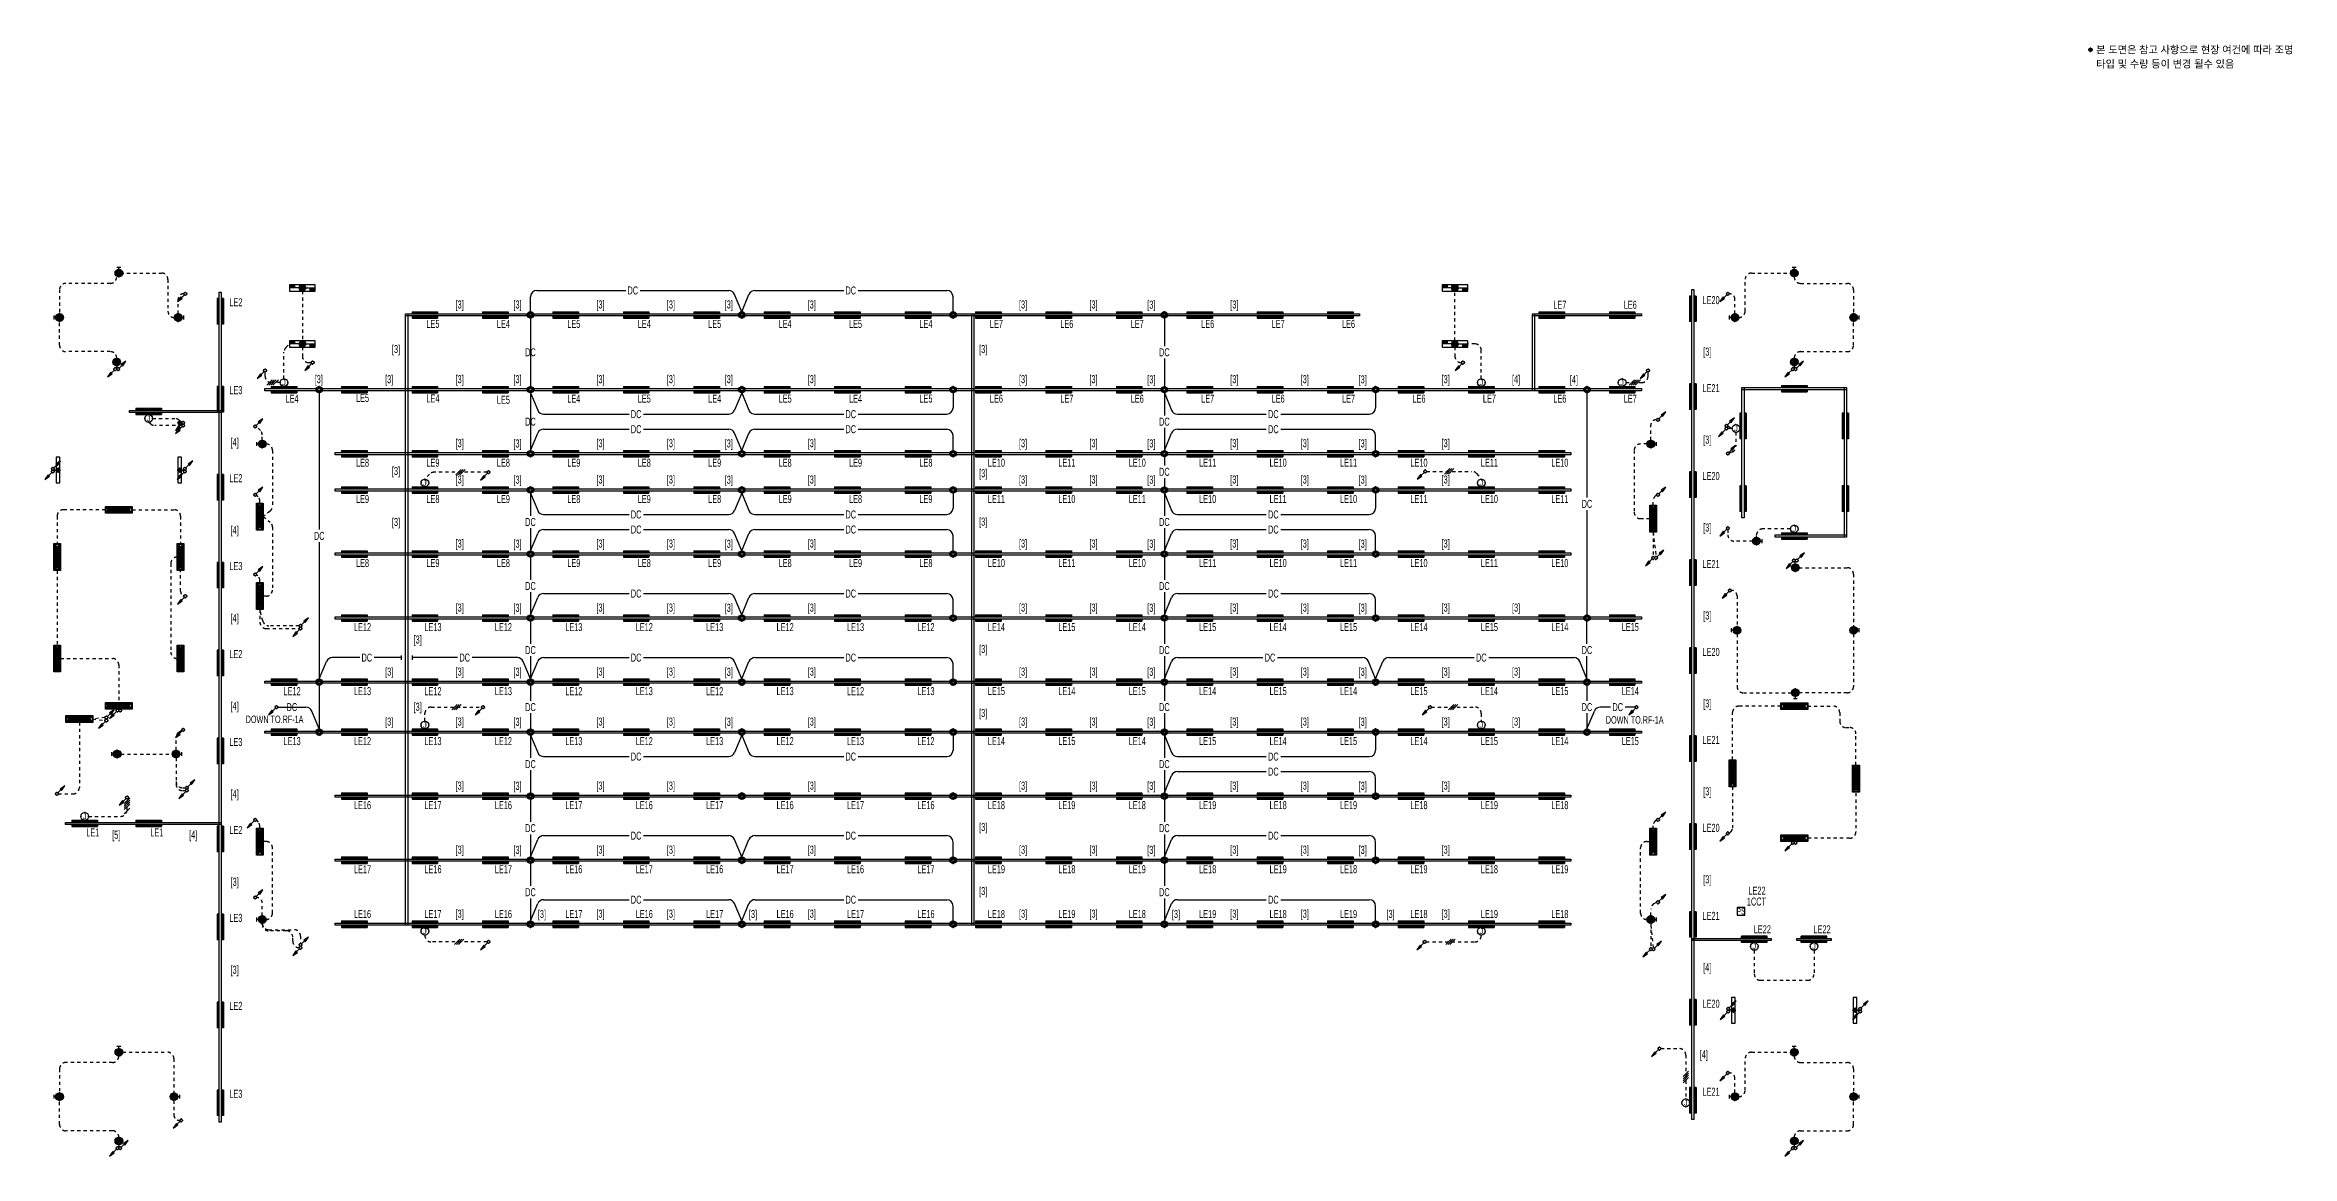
# Model space of a CAD drawing. Header units: millimetres. Extents: x 86947 to 500447, y -530175 to 1059536.
# Drawn here: x 266737 to 372026, y 32217 to 84268 of the extents above; entities that cross this region are included whole.
import ezdxf
from ezdxf.enums import TextEntityAlignment as Align

# ---------------------------------------------------------------- set-up
doc = ezdxf.new("R2010")
doc.units = ezdxf.units.MM
doc.header["$LTSCALE"] = 150
doc.linetypes.add('D1', pattern=[3, 1, -1, 1])
for name, color, linetype in [('------03 Lighting Fixture', 3, 'Continuous'), ('------04 Lighting Switch', 2, 'Continuous'), ('------04 Number of Strands (가닥수)', 1, 'Continuous'), ('-----20 General Symbol', 3, 'Continuous'), ('-----23 Concealed or Exposed Wire', 4, 'D1'), ('-----25 Emergency Lighting Embeded Wire in Ceiling or Wall', 1, 'Continuous'), ('-----28 Race Way', 1, 'Continuous'), ('-----30 Text', 2, 'Continuous')]:
    doc.layers.add(name, color=color, linetype=linetype)
doc.styles.add('ELEC', font='Dotum.ttf')

# ---------------------------------------------------------------- blocks, each defined once
blk = doc.blocks.new('A$C0b6403cb')
at = {"layer": '-----30 Text'}
h = blk.add_hatch(color=256, dxfattribs=at)
edge = h.paths.add_edge_path()
edge.add_arc((-26637, -5011), 160, 0, 360)
h = blk.add_hatch(color=256, dxfattribs=at)
edge = h.paths.add_edge_path()
edge.add_arc((-26637, -5011), 160, 0, 360)
blk.add_circle((-26637, -5011), 160, dxfattribs=at)
blk.add_circle((-26637, -5011), 160, dxfattribs=at)
for p in [(-26796, -5011), (-26796, -5011), (-26637, -4851), (-26637, -4851), (-26637, -5171), (-26637, -5171), (-26477, -5011), (-26477, -5011)]:
    blk.add_point(p, dxfattribs=at)
at = {"layer": '-----30 Text', "style": 'ELEC'}
for s, p in [('본 도면은 참고 사항으로 현장 여건에 따라 조명', (-26101, -5011)), ('타입 및 수량 등이 변경 될수 있음', (-26101, -6345))]:
    blk.add_text(s, height=700, dxfattribs=at).set_placement(p, align=Align.MIDDLE_LEFT)
blk = doc.blocks.new('E17')
h = blk.add_hatch(color=256)
h.paths.add_polyline_path([(600, 100), (-600, 100), (-600, 0), (600, 0)])
h.paths.add_polyline_path([(600, -100), (-600, -100), (-600, -200), (600, -200)])
for p, q in [((-600, 100), (600, 100)), ((-600, 100), (-600, 0)), ((600, 100), (600, 0)), ((600, 100), (600, 0)), ((-600, -100), (-600, -200)), ((-600, -200), (600, -200)), ((600, -100), (600, -200))]:
    blk.add_line(p, q)
blk = doc.blocks.new('D01')
at = {"linetype": 'Continuous'}
blk.add_circle((0, 0), 150, dxfattribs=at)
for p in [(-150, 0), (0, 150), (150, 0), (0, -150)]:
    blk.add_point(p)
blk = doc.blocks.new('E01')
h = blk.add_hatch(color=256)
edge = h.paths.add_edge_path(flags=17)
edge.add_arc((0, 0), 75, 0, 360)
edge = h.paths.add_edge_path()
edge.add_arc((0, 0), 150, 0, 360)
blk.add_blockref('D01', (0, 0))
at = {"xscale": 0.5, "yscale": 0.5, "zscale": 0.5}
blk.add_blockref('D01', (0, 0), dxfattribs=at)
blk = doc.blocks.new('E18')
for points in [[(-367, 150), (-600, 150), (-600, 0), (-367, 0)], [(150, 0, 1), (-150, 0, 1)], [(600, 0), (367, 0), (367, -150), (600, -150)]]:
    blk.add_hatch(color=256).paths.add_polyline_path(points)
at = {"linetype": 'Continuous'}
for p, q in [((600, 150), (-600, 150)), ((-600, 150), (-600, -150)), ((-150, 0), (-600, 0)), ((150, 0), (600, 0)), ((600, -150), (600, 150)), ((-600, -150), (600, -150))]:
    blk.add_line(p, q, dxfattribs=at)
for p, q in [((-367, 150), (-367, 0)), ((150, 0), (178, 0)), ((367, -150), (367, 0)), ((0, -150), (0, -150))]:
    blk.add_line(p, q)
blk.add_circle((0, 0), 150, dxfattribs=at)
blk = doc.blocks.new('D06')
for p, q in [((-75, 0), (0, 0)), ((0, -75), (0, 75))]:
    blk.add_line(p, q)
at = {"linetype": 'Continuous'}
blk.add_circle((-225, 0), 150, dxfattribs=at)
for p in [(-375, 0), (-225, 150), (-75, 0), (-225, -150)]:
    blk.add_point(p)
blk = doc.blocks.new('E06')
blk.add_hatch(color=256).paths.add_polyline_path([(-75, 0, 1), (-375, 0, 1)])
blk.add_blockref('D06', (0, 0))
blk = doc.blocks.new('벽부 비상등')
h = blk.add_hatch(color=0)
h.dxf.hatch_style = 1
h.paths.add_polyline_path([(0, 488), (-128, 600), (-128, -600), (0, -488)])
h = blk.add_hatch(color=0)
h.dxf.hatch_style = 1
h.paths.add_polyline_path([(128, 600), (0, 488), (0, -488), (128, -600)])
at = {"color": 1}
for p, q in [((-128, 600), (0, 488)), ((0, 488), (128, 600)), ((0, -488), (0, 488)), ((-128, -600), (0, -488)), ((0, -488), (128, -600))]:
    blk.add_line(p, q, dxfattribs=at)
blk.add_lwpolyline([(158, -630), (158, 630), (-158, 630), (-158, -630)], close=True)
blk.add_lwpolyline([(128, -600), (128, 600), (-128, 600), (-128, -600)], close=True, dxfattribs=at)
blk = doc.blocks.new('O04')
blk.add_circle((0, 0), 150)
for p in [(-150, 0), (0, 150), (150, 0), (0, -150)]:
    blk.add_point(p)
at = {"style": 'ELEC'}
blk.add_text('J', height=214, dxfattribs=at).set_placement((0, 0), align=Align.MIDDLE)
blk = doc.blocks.new('O01')
blk.add_hatch(color=256).paths.add_polyline_path([(-149, -218), (-218, -149), (-368, -368)])
blk.add_line((-46, -46), (-184, -184))
blk.add_lwpolyline([(-368, -368), (-149, -218), (-218, -149), (-368, -368)])
blk.add_circle((0, 0), 65)
for p in [(-65, 0), (-65, 0), (0, 65), (0, 65), (65, 0), (65, 0), (0, -65), (0, -65)]:
    blk.add_point(p)
blk = doc.blocks.new('*U47')
at = {"color": 0}
for p, q in [((-306, -106), (-94, 106)), ((-226, -106), (-14, 106)), ((-146, -106), (66, 106)), ((-66, -106), (146, 106)), ((94, -106), (306, 106))]:
    blk.add_line(p, q, dxfattribs=at)
blk = doc.blocks.new('*U45')
at = {"color": 0}
for p, q in [((-186, -106), (26, 106)), ((-106, -106), (106, 106)), ((-26, -106), (186, 106))]:
    blk.add_line(p, q, dxfattribs=at)
blk = doc.blocks.new('*U48')
at = {"color": 0}
for p, q in [((-226, -106), (-14, 106)), ((-146, -106), (66, 106)), ((-66, -106), (146, 106)), ((14, -106), (226, 106))]:
    blk.add_line(p, q, dxfattribs=at)
blk = doc.blocks.new('D12')
at = {"linetype": 'Continuous'}
blk.add_lwpolyline([(600, -90), (600, 90), (-600, 90), (-600, -90)], close=True, dxfattribs=at)
blk.add_circle((0, 0), 90, dxfattribs=at)
for p in [(-90, 0), (0, 90), (90, 0), (0, -90)]:
    blk.add_point(p)
blk = doc.blocks.new('E13')
at = {"layer": '------03 Lighting Fixture'}
blk.add_hatch(color=256, dxfattribs=at).paths.add_polyline_path([(-90, 180, 1), (90, 180, 1)])
for p, q in [((90, 0), (-90, 0)), ((0, 90), (0, 0))]:
    blk.add_line(p, q, dxfattribs=at)
blk.add_blockref('D12', (0, 180), dxfattribs=at)
blk = doc.blocks.new('*U16')
blk.add_lwpolyline([(150, 0), (-150, 0), (-150, -300), (150, -300)], close=True)
at = {"style": 'ELEC', "width": 0.6}
blk.add_text('PS', height=250, dxfattribs=at).set_placement((0, -150), align=Align.MIDDLE)
blk = doc.blocks.new('*U13')
h = blk.add_hatch(color=256)
edge = h.paths.add_edge_path()
edge.add_arc((0, -75), 75, 0, 360)
blk.add_circle((0, -75), 75)

msp = doc.modelspace()

# ---------------------------------------------------------------- linework, layer by layer
at = {"layer": '-----23 Concealed or Exposed Wire'}
for p, q in [((271600, 66590), (271692, 66511)), ((271780, 66770), (272820, 66770)), ((273150, 66440), (271887, 66440)), ((273060, 66660), (273013, 66700)), ((341800, 65575), (341500, 65575)), ((341200, 65275), (341200, 62375)), ((341935, 62075), (341500, 62075)), ((342093, 61445), (342093, 60300)), ((342093, 61445), (342222, 60300)), ((345585, 61567), (345585, 61325)), ((346930, 61140), (346930, 61295)), ((348520, 61595), (347230, 61595)), ((346750, 61025), (345885, 61025)), ((269550, 52757), (268980, 52692)), ((268980, 52692), (269550, 52627)), ((345808, 50780), (345808, 52992)), ((348070, 53292), (346108, 53292)), ((349330, 53292), (350530, 53292)), ((350830, 52992), (350830, 52592)), ((268350, 52535), (268350, 49485)), ((351130, 52292), (351293, 52292)), ((351593, 50530), (351593, 51992)), ((267365, 49185), (268050, 49185)), ((346827, 41855), (346827, 40750)), ((349627, 41855), (349627, 40750)), ((347127, 40450), (349327, 40450))]:
    msp.add_line(p, q, dxfattribs=at)
at = {"layer": '-----23 Concealed or Exposed Wire', "elevation": 0}
for points in [[(270100, 73400, -0.4142136), (269800, 73100), (267720, 73100, 0.4142136), (267420, 72800), (267420, 71680)], [(270280, 73580), (272200, 73580, -0.4142136), (272500, 73280), (272500, 71800, 0.4142136), (272800, 71500)], [(346100, 71500, 0.4142136), (346400, 71800), (346400, 73280, -0.4142136), (346700, 73580), (348520, 73580)], [(348700, 73400, 0.4142136), (349000, 73100), (351180, 73100, -0.4142136), (351480, 72800), (351480, 71680)], [(272980, 71680), (272980, 72360, -0.4142136), (273230, 72610), (273250, 72610)], [(345920, 71680), (345920, 72360, 0.4142136), (345670, 72610), (345650, 72610)], [(270100, 69600, 0.4142136), (269800, 69900), (267720, 69900, -0.4142136), (267420, 70200), (267420, 71320)], [(348700, 69600, -0.4142136), (349000, 69900), (351180, 69900, 0.4142136), (351480, 70200), (351480, 71320)], [(277938, 68631), (277938, 69878, -0.1998253), (278027, 70091), (278200, 70262)], [(278800, 70112), (278800, 69685, 0.4142136), (279100, 69385), (279215, 69385)], [(332800, 70112), (332800, 69685, 0.4142136), (333100, 69385), (333115, 69385)], [(334038, 68631), (334038, 69962, 0.4142136), (333738, 70262), (333400, 70262)], [(277758, 68451), (277350, 68451, -0.4142136), (277050, 68751), (277050, 68950)], [(340818, 68451), (341550, 68451, 0.4142136), (341850, 68751), (341850, 68950)], [(276920, 65755), (276920, 65997, 0.1995991), (276832, 66209), (276650, 66390)], [(341980, 65755), (341980, 66458, -0.4142136), (342230, 66708), (342250, 66708)], [(277100, 65575, -0.4142136), (277400, 65275), (277400, 62668, -0.2274227), (277288, 62434), (276965, 62175), (277288, 61916, -0.2274227), (277400, 61682), (277400, 58750, -0.4142136), (277100, 58450), (276965, 58450)], [(345970, 66120), (345970, 65472, -0.2887029), (345800, 65201), (345650, 65130)], [(287450, 64250), (284971, 64250, 0.2050531), (284754, 64157), (284538, 63931)], [(331473, 64292), (333591, 64292, -0.2188963), (333818, 64187), (334038, 63931)], [(276807, 62805), (276807, 62898, 0.1832426), (276732, 63097), (276650, 63190)], [(342093, 62705), (342093, 62915, -0.2143799), (342193, 63140), (342250, 63190)], [(269570, 62492), (267607, 62492, 0.4142136), (267307, 62192), (267307, 60905)], [(270830, 62492), (272792, 62492, -0.4142136), (273092, 62192), (273092, 60905)], [(272935, 60275, 0.4142136), (272635, 59975), (272635, 55825, 0.4142136), (272935, 55525)], [(273250, 58440), (273208, 58466, -0.2566991), (273092, 58677), (273092, 59645)], [(276807, 59080), (276807, 59184, 0.2002588), (276719, 59397), (276650, 59465)], [(348930, 59780), (351180, 59780, -0.4142136), (351480, 59480), (351480, 57030)], [(345750, 58715), (345770, 58715, -0.4142136), (346020, 58465), (346020, 57030)], [(278650, 57058), (277235, 57058, -0.3427261), (276944, 57284), (276807, 57820), (276807, 57820), (276807, 57228, 0.4142136), (277108, 56928), (278650, 56928)], [(346020, 56670), (346020, 54220, 0.4142136), (346320, 53920), (348570, 53920)], [(351480, 56670), (351480, 54220, -0.4142136), (351180, 53920), (348930, 53920)], [(267465, 55525), (269900, 55525, -0.4142136), (270200, 55225), (270200, 53465)], [(284538, 52589), (284538, 52950, -0.4142136), (284838, 53250), (287200, 53250)], [(331700, 53250), (333738, 53250, -0.4142136), (334038, 52950), (334038, 52589)], [(272880, 51230), (272880, 51828, -0.2313217), (272996, 52065), (273150, 52185)], [(272880, 50870), (272880, 49640, 0.4142136), (273180, 49340), (273320, 49340)], [(272880, 50870), (272880, 49770, 0.4142136), (273180, 49470), (273320, 49470)], [(345808, 49520), (345808, 47592, -0.2052577), (345730, 47411), (345650, 47335)], [(351593, 49520), (351593, 47407, -0.4142136), (351293, 47107), (349330, 47107)], [(268780, 48130), (270284, 48130, 0.4142136), (270584, 48430), (270584, 48950)], [(276807, 47580), (276807, 47663, 0.1707967), (276741, 47851), (276650, 47965)], [(342093, 47580), (342093, 47692, -0.2201423), (342198, 47921), (342250, 47965)], [(277100, 43300, 0.4142136), (277400, 43600), (277400, 46650, 0.4142136), (277100, 46950), (276965, 46950)], [(341800, 43300, -0.4142136), (341500, 43600), (341500, 46650, -0.4142136), (341800, 46950), (341935, 46950)], [(276920, 43480), (276920, 44075, 0.4142136), (276670, 44325), (276650, 44325)], [(341980, 43480), (341980, 43780, -0.2744227), (342136, 44043), (342250, 44105)], [(278650, 41978, -0.4142136), (278350, 42278), (278350, 42470, 0.4142136), (278050, 42770), (277220, 42770, -0.4142136), (276920, 43070), (276920, 43120, 0.4142136), (277220, 42820), (278415, 42820, -0.4142136), (278715, 42520), (278715, 42173)], [(287450, 42250), (284838, 42250, -0.4142136), (284538, 42550), (284538, 42569)], [(331450, 42250), (333738, 42250, 0.4142136), (334038, 42550), (334038, 42569)], [(270200, 36900, -0.4142136), (269900, 36600), (267720, 36600, 0.4142136), (267420, 36300), (267420, 35180)], [(270380, 37080), (272480, 37080, -0.4142136), (272780, 36780), (272780, 35180)], [(342450, 37250), (343320, 37250, -0.4142136), (343620, 36950), (343620, 34890)], [(346100, 35000, 0.4142136), (346400, 35300), (346400, 36780, -0.4142136), (346700, 37080), (348520, 37080)], [(348700, 36900, 0.4142136), (349000, 36600), (351180, 36600, -0.4142136), (351480, 36300), (351480, 35180)], [(345920, 35180), (345920, 35860, 0.4142136), (345670, 36110), (345650, 36110)], [(270200, 33100, 0.4142136), (269900, 33400), (267720, 33400, -0.4142136), (267420, 33700), (267420, 34820)], [(272780, 34820), (272780, 34140, 0.4142136), (273030, 33890), (273050, 33890)], [(348700, 33100, -0.4142136), (349000, 33400), (351180, 33400, 0.4142136), (351480, 33700), (351480, 34820)]]:
    msp.add_lwpolyline(points, format="xyb", dxfattribs=at)
for points in [[(278800, 72737), (278800, 70412)], [(332800, 70412), (332800, 72737)], [(345591, 66430), (345790, 66300), (345591, 66300)], [(341935, 65573), (341935, 65746)], [(267307, 59645), (267307, 56155)], [(270300, 51050), (272800, 51050)], [(342110, 41980), (341980, 43120), (341980, 41980)]]:
    msp.add_lwpolyline(points, dxfattribs=at)
at = {"layer": '-----23 Concealed or Exposed Wire'}
for centre, start, end in [((271887, 66740), 229.63362, 270), ((272820, 66470), 49.98999, 90), ((341500, 65275), 90, 180), ((341500, 62375), 180, 270), ((345885, 61325), 180, 270), ((347230, 61295), 90, 180), ((346108, 52992), 90, 180), ((350530, 52992), 0, 90), ((351130, 52592), 180, 270), ((351293, 51992), 0, 90), ((268050, 49485), 270, 0), ((347127, 40750), 180, 270), ((349327, 40750), 270, 0)]:
    msp.add_arc(centre, 300, start, end, dxfattribs=at)
at = {"layer": '-----25 Emergency Lighting Embeded Wire in Ceiling or Wall'}
for p, q in [((289788, 72768), (293948, 72768)), ((294629, 72768), (298774, 72768)), ((300002, 72768), (304162, 72768)), ((304843, 72768), (308988, 72768)), ((289488, 71771), (289488, 72468)), ((299388, 71771), (299051, 72583)), ((299388, 71771), (299725, 72583)), ((309288, 71771), (309288, 72468)), ((289488, 71471), (289488, 68271)), ((319188, 71471), (319188, 70162)), ((319188, 69580), (319188, 68271)), ((279588, 67971), (279588, 61562)), ((289488, 67971), (289488, 65271)), ((289488, 67971), (289488, 66571)), ((289488, 67971), (289825, 67158)), ((299388, 67971), (299051, 67158)), ((299388, 67971), (299725, 67158)), ((309288, 67971), (309288, 67273)), ((319188, 67971), (319188, 66912)), ((319188, 67971), (319525, 67158)), ((329088, 67971), (329088, 67273)), ((338988, 67971), (338988, 63062)), ((290102, 66973), (294105, 66973)), ((294786, 66973), (298774, 66973)), ((300002, 66973), (304162, 66973)), ((304843, 66973), (308988, 66973)), ((319802, 66973), (323962, 66973)), ((324643, 66973), (328788, 66973)), ((289488, 65271), (289825, 66083)), ((290102, 66268), (294105, 66268)), ((294786, 66268), (298774, 66268)), ((299388, 65271), (299051, 66083)), ((299388, 65271), (299725, 66083)), ((300002, 66268), (304162, 66268)), ((304843, 66268), (308988, 66268)), ((309288, 65271), (309288, 65968)), ((319188, 66330), (319188, 65271)), ((319188, 65271), (319525, 66083)), ((319802, 66268), (323962, 66268)), ((324643, 66268), (328788, 66268)), ((329088, 65271), (329088, 65968)), ((319188, 64971), (319188, 64562)), ((289488, 63271), (289488, 62212)), ((289488, 63271), (289825, 62458)), ((299388, 63271), (299051, 62458)), ((299388, 63271), (299725, 62458)), ((309288, 63271), (309288, 62573)), ((319188, 63980), (319188, 63571)), ((319188, 63271), (319188, 62212)), ((319188, 63271), (319525, 62458)), ((329088, 63271), (329088, 62573)), ((290102, 62273), (294105, 62273)), ((294786, 62273), (298774, 62273)), ((300002, 62273), (304162, 62273)), ((304843, 62273), (308988, 62273)), ((319802, 62273), (323962, 62273)), ((324643, 62273), (328788, 62273)), ((338988, 62480), (338988, 57571)), ((289488, 61630), (289488, 60571)), ((289488, 60571), (289825, 61383)), ((290102, 61568), (294105, 61568)), ((294786, 61568), (298774, 61568)), ((299388, 60571), (299051, 61383)), ((299388, 60571), (299725, 61383)), ((300002, 61568), (304162, 61568)), ((304843, 61568), (308988, 61568)), ((309288, 60571), (309288, 61268)), ((319188, 61630), (319188, 60571)), ((319188, 60571), (319525, 61383)), ((319802, 61568), (323962, 61568)), ((324643, 61568), (328788, 61568)), ((329088, 60571), (329088, 61268)), ((279588, 60980), (279588, 54571)), ((289488, 60271), (289488, 59212)), ((319188, 60271), (319188, 59212)), ((289488, 58630), (289488, 57571)), ((289488, 57571), (289825, 58383)), ((290102, 58568), (294105, 58568)), ((294786, 58568), (298774, 58568)), ((299388, 57571), (299051, 58383)), ((299388, 57571), (299725, 58383)), ((300002, 58568), (304162, 58568)), ((304843, 58568), (308988, 58568)), ((309288, 57571), (309288, 58268)), ((319188, 58630), (319188, 57571)), ((319188, 57571), (319525, 58383)), ((319802, 58568), (323962, 58568)), ((324643, 58568), (328788, 58568)), ((329088, 57571), (329088, 58268)), ((289488, 57271), (289488, 56212)), ((319188, 57271), (319188, 56212)), ((338988, 56212), (338988, 57271)), ((279588, 54571), (279925, 55383)), ((281487, 55568), (280202, 55568)), ((283438, 55568), (282168, 55568)), ((283438, 55468), (283438, 55668)), ((283938, 55668), (283938, 55468)), ((286073, 55568), (283938, 55568)), ((288874, 55568), (286754, 55568)), ((289488, 54571), (289151, 55383)), ((289488, 55630), (289488, 54571)), ((289488, 54571), (289825, 55383)), ((290102, 55568), (294105, 55568)), ((294786, 55568), (298774, 55568)), ((299388, 54571), (299051, 55383)), ((299388, 54571), (299725, 55383)), ((300002, 55568), (304162, 55568)), ((304843, 55568), (308988, 55568)), ((309288, 54571), (309288, 55268)), ((319188, 55630), (319188, 54571)), ((319188, 54571), (319525, 55383)), ((319802, 55568), (323805, 55568)), ((324486, 55568), (328474, 55568)), ((329088, 54571), (328751, 55383)), ((329088, 54571), (329425, 55383)), ((329702, 55568), (333705, 55568)), ((334386, 55568), (338374, 55568)), ((338988, 54571), (338651, 55383)), ((338988, 54571), (338988, 55630)), ((279588, 54271), (279588, 52229)), ((289488, 54271), (289488, 53541)), ((319188, 54271), (319188, 53541)), ((338988, 54271), (338988, 53541)), ((277650, 53250), (278965, 53250)), ((279588, 52229), (279242, 53065)), ((289488, 52959), (289488, 52229)), ((319188, 52959), (319188, 52229)), ((338988, 52229), (339335, 53065)), ((338988, 52959), (338988, 52229)), ((340098, 53250), (339612, 53250)), ((341250, 53250), (340778, 53250)), ((289488, 51929), (289488, 50870)), ((289488, 51929), (289825, 51117)), ((299388, 51929), (299051, 51117)), ((299388, 51929), (299725, 51117)), ((309288, 51929), (309288, 51232)), ((319188, 51929), (319188, 50870)), ((319188, 51929), (319525, 51117)), ((329088, 51929), (329088, 51232)), ((290102, 50932), (294105, 50932)), ((294786, 50932), (298774, 50932)), ((300002, 50932), (304162, 50932)), ((304843, 50932), (308988, 50932)), ((319802, 50932), (323962, 50932)), ((324643, 50932), (328788, 50932)), ((289488, 50288), (289488, 49229)), ((319188, 50288), (319188, 49229)), ((319188, 49229), (319525, 50042)), ((319802, 50227), (323962, 50227)), ((324643, 50227), (328788, 50227)), ((329088, 49229), (329088, 49927)), ((289488, 48929), (289488, 47870)), ((319188, 48929), (319188, 47870)), ((289488, 47288), (289488, 46229)), ((289488, 46229), (289825, 47042)), ((290102, 47227), (294105, 47227)), ((294786, 47227), (298774, 47227)), ((299388, 46229), (299051, 47042)), ((299388, 46229), (299725, 47042)), ((300002, 47227), (304162, 47227)), ((304843, 47227), (308988, 47227)), ((309288, 46229), (309288, 46927)), ((319188, 47288), (319188, 46229)), ((319188, 46229), (319525, 47042)), ((319802, 47227), (323962, 47227)), ((324643, 47227), (328788, 47227)), ((329088, 46229), (329088, 46927)), ((289488, 45929), (289488, 44870)), ((319188, 45929), (319188, 44870)), ((289488, 44288), (289488, 43229)), ((290102, 44227), (294105, 44227)), ((294786, 44227), (298774, 44227)), ((300002, 44227), (304162, 44227)), ((304843, 44227), (308988, 44227)), ((319188, 44288), (319188, 43229)), ((319802, 44227), (323962, 44227)), ((324643, 44227), (328788, 44227)), ((289488, 43229), (289825, 44042)), ((299388, 43229), (299051, 44042)), ((299388, 43229), (299725, 44042)), ((309288, 43229), (309288, 43927)), ((319188, 43229), (319525, 44042)), ((329088, 43229), (329088, 43927))]:
    msp.add_line(p, q, dxfattribs=at)
for centre, start, end in [((289788, 72468), 90, 180), ((298774, 72468), 22.52485, 90), ((300002, 72468), 90, 157.47515), ((308988, 72468), 0, 90), ((290102, 67273), 202.52485, 270), ((298774, 67273), 270, 337.47515), ((300002, 67273), 202.52485, 270), ((308988, 67273), 270, 0), ((319802, 67273), 202.52485, 270), ((328788, 67273), 270, 0), ((290102, 65968), 90, 157.47515), ((298774, 65968), 22.52485, 90), ((300002, 65968), 90, 157.47515), ((308988, 65968), 0, 90), ((319802, 65968), 90, 157.47515), ((328788, 65968), 0, 90), ((290102, 62573), 202.52485, 270), ((298774, 62573), 270, 337.47515), ((300002, 62573), 202.52485, 270), ((308988, 62573), 270, 0), ((319802, 62573), 202.52485, 270), ((328788, 62573), 270, 0), ((290102, 61268), 90, 157.47515), ((298774, 61268), 22.52485, 90), ((300002, 61268), 90, 157.47515), ((308988, 61268), 0, 90), ((319802, 61268), 90, 157.47515), ((328788, 61268), 0, 90), ((290102, 58268), 90, 157.47515), ((298774, 58268), 22.52485, 90), ((300002, 58268), 90, 157.47515), ((308988, 58268), 0, 90), ((319802, 58268), 90, 157.47515), ((328788, 58268), 0, 90), ((280202, 55268), 90, 157.47515), ((288874, 55268), 22.52485, 90), ((290102, 55268), 90, 157.47515), ((298774, 55268), 22.52485, 90), ((300002, 55268), 90, 157.47515), ((308988, 55268), 0, 90), ((319802, 55268), 90, 157.47515), ((328474, 55268), 22.52485, 90), ((329702, 55268), 90, 157.47515), ((338374, 55268), 22.52485, 90), ((278965, 52950), 22.52485, 90), ((339612, 52950), 90, 157.47515), ((290102, 51232), 202.52485, 270), ((298774, 51232), 270, 337.47515), ((300002, 51232), 202.52485, 270), ((308988, 51232), 270, 0), ((319802, 51232), 202.52485, 270), ((328788, 51232), 270, 0), ((319802, 49927), 90, 157.47515), ((328788, 49927), 0, 90), ((290102, 46927), 90, 157.47515), ((298774, 46927), 22.52485, 90), ((300002, 46927), 90, 157.47515), ((308988, 46927), 0, 90), ((319802, 46927), 90, 157.47515), ((328788, 46927), 0, 90), ((290102, 43927), 90, 157.47515), ((298774, 43927), 22.52485, 90), ((300002, 43927), 90, 157.47515), ((308988, 43927), 0, 90), ((319802, 43927), 90, 157.47515), ((328788, 43927), 0, 90)]:
    msp.add_arc(centre, 300, start, end, dxfattribs=at)
at = {"layer": '-----28 Race Way', "elevation": 0}
for points in [[(274900, 72690), (275000, 72690), (275000, 33810), (274900, 33810)], [(344000, 72805), (344000, 33925), (343900, 33925), (343900, 72805)], [(328338, 71671), (328338, 71571), (283638, 71571), (283638, 71671)], [(283638, 71671), (283738, 71671), (283738, 43029), (283638, 43029)], [(310163, 71671), (310263, 71671), (310263, 43029), (310163, 43029)], [(341538, 71671), (341538, 71571), (336438, 71571), (336438, 71671)], [(336438, 71671), (336538, 71671), (336538, 68071), (336438, 68071)], [(341538, 68171), (341538, 68071), (277038, 68071), (277038, 68171)], [(346250, 68215), (346350, 68215), (346350, 62115), (346250, 62115)], [(351150, 68215), (351150, 68115), (346250, 68115), (346250, 68215)], [(351050, 68215), (351150, 68215), (351150, 61215), (351050, 61215)], [(270700, 67050), (270700, 67150), (275000, 67150), (275000, 67050)], [(338238, 65171), (338238, 65071), (280338, 65071), (280338, 65171)], [(338238, 63471), (338238, 63371), (280338, 63371), (280338, 63471)], [(351150, 61315), (351150, 61215), (347800, 61215), (347800, 61315)], [(338238, 60471), (338238, 60371), (280338, 60371), (280338, 60471)], [(341538, 57471), (341538, 57371), (280338, 57371), (280338, 57471)], [(341538, 54471), (341538, 54371), (277038, 54371), (277038, 54471)], [(341538, 52129), (341538, 52029), (277038, 52029), (277038, 52129)], [(338238, 49129), (338238, 49029), (280338, 49029), (280338, 49129)], [(267700, 47750), (267700, 47850), (275000, 47850), (275000, 47750)], [(338238, 46129), (338238, 46029), (280338, 46029), (280338, 46129)], [(338238, 43129), (338238, 43029), (280338, 43029), (280338, 43129)], [(343950, 42415), (347627, 42415), (347627, 42315), (343950, 42315)], [(348827, 42415), (350427, 42415), (350427, 42315), (348827, 42315)]]:
    msp.add_lwpolyline(points, close=True, dxfattribs=at)

# ---------------------------------------------------------------- block references
at = {"layer": '------03 Lighting Fixture', "xscale": 1.2, "yscale": 1.2, "zscale": 1.2}
for p, rotation in [((270200, 73850), 90), ((348700, 73850), 90), ((267150, 71500), 180), ((345650, 71500), 180), ((270100, 69150), 270), ((348700, 69150), 270), ((276650, 65575), 180), ((348750, 60050), 90), ((345750, 56850), 180), ((348750, 53650), 270), ((269850, 51050), 180), ((276650, 43300), 180), ((270200, 37350), 89.99999999999999), ((348700, 37350), 90), ((267150, 35000), 180), ((345650, 35000), 180), ((270200, 32650), 270), ((348700, 32650), 270)]:
    msp.add_blockref('E06', p, dxfattribs=dict(at, rotation=rotation))
at = {"layer": '------03 Lighting Fixture'}
for name, p in [('E18', (278800, 72887)), ('E18', (332800, 72887)), ('E01', (289488, 71621)), ('E01', (299388, 71621)), ('E01', (309288, 71621)), ('E01', (319188, 71621)), ('E18', (278800, 70262)), ('E18', (332800, 70262)), ('E01', (279588, 68121)), ('E01', (289488, 68121)), ('E01', (299388, 68121)), ('E01', (309288, 68121)), ('E01', (319188, 68121)), ('E01', (329088, 68121)), ('E01', (338988, 68121)), ('E01', (289488, 65121)), ('E01', (299388, 65121)), ('E01', (309288, 65121)), ('E01', (319188, 65121)), ('E01', (329088, 65121)), ('E01', (289488, 63421)), ('E01', (299388, 63421)), ('E01', (309288, 63421)), ('E01', (319188, 63421)), ('E01', (329088, 63421)), ('E01', (289488, 60421)), ('E01', (299388, 60421)), ('E01', (309288, 60421)), ('E01', (319188, 60421)), ('E01', (329088, 60421)), ('E01', (289488, 57421)), ('E01', (299388, 57421)), ('E01', (309288, 57421)), ('E01', (319188, 57421)), ('E01', (329088, 57421)), ('E01', (338988, 57421)), ('E01', (279588, 54421)), ('E01', (289488, 54421)), ('E01', (299388, 54421)), ('E01', (309288, 54421)), ('E01', (319188, 54421)), ('E01', (329088, 54421)), ('E01', (338988, 54421)), ('E01', (279588, 52079)), ('E01', (289488, 52079)), ('E01', (299388, 52079)), ('E01', (309288, 52079)), ('E01', (319188, 52079)), ('E01', (329088, 52079)), ('E01', (338988, 52079)), ('E01', (289488, 49079)), ('E01', (299388, 49079)), ('E01', (309288, 49079)), ('E01', (319188, 49079)), ('E01', (329088, 49079)), ('E01', (289488, 46079)), ('E01', (299388, 46079)), ('E01', (309288, 46079)), ('E01', (319188, 46079)), ('E01', (329088, 46079)), ('E01', (289488, 43079)), ('E01', (299388, 43079)), ('E01', (309288, 43079)), ('E01', (319188, 43079)), ('E01', (329088, 43079))]:
    msp.add_blockref(name, p, dxfattribs=at)
at = {"layer": '------03 Lighting Fixture', "xscale": 1.2, "yscale": 1.2, "zscale": 1.2}
for p in [(273250, 71500), (351750, 71500), (342250, 65575), (347200, 61025), (351750, 56850), (273150, 51050), (342250, 43300), (273050, 35000), (351750, 35000)]:
    msp.add_blockref('E06', p, dxfattribs=at)
at = {"layer": '------03 Lighting Fixture', "color": 3}
for p, rotation in [((275000, 71790), 270), ((344000, 71905), 270), ((275000, 67670), 270), ((344000, 67785), 270), ((346350, 66415), 270), ((351150, 66415), 270), ((344000, 63665), 270), ((275000, 63550), 270), ((346350, 63015), 270), ((351150, 63015), 270), ((275000, 59430), 270), ((344000, 59545), 270), ((275000, 55310), 270), ((344000, 55425), 270), ((275000, 51190), 270), ((344000, 51305), 270), ((275000, 47070), 270), ((344000, 47185), 270), ((275000, 42950), 270), ((344000, 43065), 270), ((346827, 42315), 180), ((349627, 42315), 180), ((275000, 38830), 270), ((344000, 38945), 270), ((275000, 34710), 270), ((344000, 34825), 270)]:
    msp.add_blockref('E17', p, dxfattribs=dict(at, rotation=rotation))
for p in [(284538, 71671), (287838, 71671), (291138, 71671), (294438, 71671), (297738, 71671), (301038, 71671), (304338, 71671), (307638, 71671), (310938, 71671), (314238, 71671), (317538, 71671), (320838, 71671), (324138, 71671), (327438, 71671), (337338, 71671), (340638, 71671), (277938, 68171), (281238, 68171), (284538, 68171), (287838, 68171), (291138, 68171), (294438, 68171), (297738, 68171), (301038, 68171), (304338, 68171), (307638, 68171), (310938, 68171), (314238, 68171), (317538, 68171), (320838, 68171), (324138, 68171), (327438, 68171), (330738, 68171), (334038, 68171), (337338, 68171), (340638, 68171), (348700, 68215), (271600, 67150), (281238, 65171), (284538, 65171), (287838, 65171), (291138, 65171), (294438, 65171), (297738, 65171), (301038, 65171), (304338, 65171), (307638, 65171), (310938, 65171), (314238, 65171), (317538, 65171), (320838, 65171), (324138, 65171), (327438, 65171), (330738, 65171), (334038, 65171), (337338, 65171), (281238, 63471), (284538, 63471), (287838, 63471), (291138, 63471), (294438, 63471), (297738, 63471), (301038, 63471), (304338, 63471), (307638, 63471), (310938, 63471), (314238, 63471), (317538, 63471), (320838, 63471), (324138, 63471), (327438, 63471), (330738, 63471), (334038, 63471), (337338, 63471), (348700, 61315), (281238, 60471), (284538, 60471), (287838, 60471), (291138, 60471), (294438, 60471), (297738, 60471), (301038, 60471), (304338, 60471), (307638, 60471), (310938, 60471), (314238, 60471), (317538, 60471), (320838, 60471), (324138, 60471), (327438, 60471), (330738, 60471), (334038, 60471), (337338, 60471), (281238, 57471), (284538, 57471), (287838, 57471), (291138, 57471), (294438, 57471), (297738, 57471), (301038, 57471), (304338, 57471), (307638, 57471), (310938, 57471), (314238, 57471), (317538, 57471), (320838, 57471), (324138, 57471), (327438, 57471), (330738, 57471), (334038, 57471), (337338, 57471), (340638, 57471), (277938, 54471), (281238, 54471), (284538, 54471), (287838, 54471), (291138, 54471), (294438, 54471), (297738, 54471), (301038, 54471), (304338, 54471), (307638, 54471), (310938, 54471), (314238, 54471), (317538, 54471), (320838, 54471), (324138, 54471), (327438, 54471), (330738, 54471), (334038, 54471), (337338, 54471), (340638, 54471), (277938, 52129), (281238, 52129), (284538, 52129), (287838, 52129), (291138, 52129), (294438, 52129), (297738, 52129), (301038, 52129), (304338, 52129), (307638, 52129), (310938, 52129), (314238, 52129), (317538, 52129), (320838, 52129), (324138, 52129), (327438, 52129), (330738, 52129), (334038, 52129), (337338, 52129), (340638, 52129), (281238, 49129), (284538, 49129), (287838, 49129), (291138, 49129), (294438, 49129), (297738, 49129), (301038, 49129), (304338, 49129), (307638, 49129), (310938, 49129), (314238, 49129), (317538, 49129), (320838, 49129), (324138, 49129), (327438, 49129), (330738, 49129), (334038, 49129), (337338, 49129), (268600, 47850), (271600, 47850), (281238, 46129), (284538, 46129), (287838, 46129), (291138, 46129), (294438, 46129), (297738, 46129), (301038, 46129), (304338, 46129), (307638, 46129), (310938, 46129), (314238, 46129), (317538, 46129), (320838, 46129), (324138, 46129), (327438, 46129), (330738, 46129), (334038, 46129), (337338, 46129), (281238, 43129), (284538, 43129), (287838, 43129), (291138, 43129), (294438, 43129), (297738, 43129), (301038, 43129), (304338, 43129), (307638, 43129), (310938, 43129), (314238, 43129), (317538, 43129), (320838, 43129), (324138, 43129), (327438, 43129), (330738, 43129), (334038, 43129), (337338, 43129)]:
    msp.add_blockref('E17', p, dxfattribs=at)
at = {"layer": '------03 Lighting Fixture'}
for p, rotation in [((267170, 64350), 270), ((273230, 64350), 89.99999999999999), ((345670, 39050), 270), ((351730, 39050), 89.99999999999999)]:
    msp.add_blockref('E13', p, dxfattribs=dict(at, rotation=rotation))
at = {"layer": '------03 Lighting Fixture', "xscale": -1}
for p, rotation in [((270200, 62492), 270), ((276807, 62175), 180), ((342093, 62075), 180), ((276807, 58450), 180), ((267307, 55525), 180), ((273092, 55525), 180), ((268350, 52692), 270), ((270200, 53307), 270), ((348700, 53292), 90), ((276807, 46950), 180), ((342093, 46950), 180), ((348700, 47107), 90)]:
    msp.add_blockref('벽부 비상등', p, dxfattribs=dict(at, rotation=rotation))
for p in [(267307, 60275), (273092, 60275), (345808, 50150), (351593, 49900)]:
    msp.add_blockref('벽부 비상등', p, dxfattribs=at)
at = {"layer": '------04 Lighting Switch', "xscale": 1.2, "yscale": 1.2, "zscale": 1.2, "rotation": 270}
msp.add_blockref('*U13', (273150, 66570), dxfattribs=at)
at = {"layer": '------04 Lighting Switch', "xscale": 1.2, "yscale": 1.2, "zscale": 1.2}
msp.add_blockref('*U16', (346212, 43865), dxfattribs=at)
at = {"layer": '------04 Number of Strands (가닥수)', "xscale": 1.2, "yscale": 1.2, "zscale": 1.2}
for name, p in [('*U48', (277403, 68451)), ('*U48', (341232, 68451)), ('*U45', (286211, 64250)), ('*U45', (332532, 64292)), ('*U45', (286019, 53250)), ('*U45', (332719, 53250)), ('*U45', (286144, 42250)), ('*U45', (332594, 42250))]:
    msp.add_blockref(name, p, dxfattribs=at)
at = {"layer": '------04 Number of Strands (가닥수)', "xscale": -1.2, "yscale": 1.2, "zscale": 1.2, "rotation": 90}
for name, p in [('*U47', (270584, 48622)), ('*U48', (343620, 35920))]:
    msp.add_blockref(name, p, dxfattribs=at)
at = {"layer": '-----20 General Symbol'}
for p in [(273315, 72610), (345585, 72610), (270035, 69085), (277050, 69015), (279280, 69385), (333180, 69385), (341850, 69015), (348635, 69085), (273215, 66570), (273215, 66440), (345526, 66300), (267105, 64285), (273295, 64285), (287515, 64250), (331408, 64292), (345585, 61632), (342093, 60235), (348685, 60115), (273315, 58440), (345685, 58715), (278715, 56928), (269615, 52627), (269615, 52627), (270135, 53085), (277585, 53250), (287265, 53250), (331635, 53250), (341315, 53250), (273215, 52185), (270584, 49015), (273385, 49340), (276585, 47965), (345585, 47335), (348635, 46885), (287515, 42250), (331385, 42250), (278715, 41978), (341980, 41915), (345605, 38985), (351795, 38985), (342385, 37250), (345585, 36110), (273115, 33890), (270135, 32585), (348635, 32585)]:
    msp.add_blockref('O01', p, dxfattribs=at)
at = {"layer": '-----20 General Symbol', "rotation": 180}
for p in [(270165, 69085), (348765, 69085), (276585, 66390), (342315, 66708), (345526, 66430), (345585, 65130), (267105, 64415), (273295, 64415), (276585, 63190), (342315, 63190), (342222, 60235), (348815, 60115), (276585, 59465), (278715, 57058), (269615, 52757), (270265, 53085), (267300, 49185), (273385, 49470), (342315, 47965), (348765, 46885), (276585, 44325), (342315, 44105), (278715, 42108), (342110, 41915), (345605, 39115), (351795, 39115), (270265, 32585), (348765, 32585)]:
    msp.add_blockref('O01', p, dxfattribs=at)
at = {"layer": '-----20 General Symbol', "xscale": 1.2, "yscale": 1.2, "zscale": 1.2}
for p in [(277938, 68451), (334038, 68451), (340638, 68451), (271600, 66770), (345970, 66300), (284538, 63751), (334038, 63751), (348700, 61595), (284538, 52409), (334038, 52409), (268600, 48130), (284538, 42749), (334038, 42749), (346827, 42035), (349627, 42035), (343620, 34710)]:
    msp.add_blockref('O04', p, dxfattribs=at)
at = {"xscale": 0.5, "yscale": 0.5, "zscale": 0.5}
msp.add_blockref('A$C0b6403cb', (375900, 86550), dxfattribs=at)

# ---------------------------------------------------------------- texts
at = {"layer": '------04 Lighting Switch', "style": 'ELEC', "width": 0.7}
for s, p in [('LE2', (275684, 72216)), ('LE7', (337718, 72098)), ('LE6', (341018, 72098)), ('LE20', (344803, 72313)), ('LE5', (284918, 71198)), ('LE4', (288218, 71198)), ('LE5', (291518, 71198)), ('LE4', (294818, 71198)), ('LE5', (298118, 71198)), ('LE4', (301418, 71198)), ('LE5', (304718, 71198)), ('LE4', (308018, 71198)), ('LE7', (311318, 71198)), ('LE6', (314618, 71198)), ('LE7', (317918, 71198)), ('LE6', (321218, 71198)), ('LE7', (324518, 71198)), ('LE6', (327818, 71198)), ('LE3', (275684, 68096)), ('LE4', (278318, 67698)), ('LE5', (281618, 67733)), ('LE4', (284918, 67708)), ('LE5', (288218, 67641)), ('LE4', (291518, 67698)), ('LE5', (294818, 67698)), ('LE4', (298118, 67698)), ('LE5', (301418, 67698)), ('LE4', (304718, 67698)), ('LE5', (308018, 67698)), ('LE6', (311318, 67698)), ('LE7', (314618, 67698)), ('LE6', (317918, 67698)), ('LE7', (321218, 67698)), ('LE6', (324518, 67698)), ('LE7', (327818, 67698)), ('LE6', (331118, 67698)), ('LE7', (334418, 67704)), ('LE6', (337718, 67698)), ('LE7', (341018, 67698)), ('LE21', (344803, 68193)), ('LE8', (281618, 64698)), ('LE9', (284918, 64698)), ('LE8', (288218, 64698)), ('LE9', (291518, 64698)), ('LE8', (294818, 64698)), ('LE9', (298118, 64698)), ('LE8', (301418, 64698)), ('LE9', (304718, 64698)), ('LE8', (308018, 64698)), ('LE10', (311318, 64698)), ('LE11', (314618, 64698)), ('LE10', (317918, 64698)), ('LE11', (321218, 64698)), ('LE10', (324518, 64698)), ('LE11', (327818, 64698)), ('LE10', (331118, 64698)), ('LE11', (334418, 64698)), ('LE10', (337718, 64698)), ('LE20', (344803, 64073)), ('LE2', (275684, 63976)), ('LE9', (281618, 62998)), ('LE8', (284918, 62998)), ('LE9', (288218, 62998)), ('LE8', (291518, 62998)), ('LE9', (294818, 62998)), ('LE8', (298118, 62998)), ('LE9', (301418, 62998)), ('LE8', (304718, 62998)), ('LE9', (308018, 62998)), ('LE11', (311318, 62998)), ('LE10', (314618, 62998)), ('LE11', (317918, 62998)), ('LE10', (321218, 62998)), ('LE11', (324518, 62998)), ('LE10', (327818, 62998)), ('LE11', (331118, 62998)), ('LE10', (334418, 62998)), ('LE11', (337718, 62998)), ('LE3', (275684, 59856)), ('LE8', (281618, 59998)), ('LE9', (284918, 59998)), ('LE8', (288218, 59998)), ('LE9', (291518, 59998)), ('LE8', (294818, 59998)), ('LE9', (298118, 59998)), ('LE8', (301418, 59998)), ('LE9', (304718, 59998)), ('LE8', (308018, 59998)), ('LE10', (311318, 59998)), ('LE11', (314618, 59998)), ('LE10', (317918, 59998)), ('LE11', (321218, 59998)), ('LE10', (324518, 59998)), ('LE11', (327818, 59998)), ('LE10', (331118, 59998)), ('LE11', (334418, 59998)), ('LE10', (337718, 59998)), ('LE21', (344803, 59953)), ('LE12', (281618, 56998)), ('LE13', (284918, 56998)), ('LE12', (288218, 56998)), ('LE13', (291518, 56998)), ('LE12', (294818, 56998)), ('LE13', (298118, 56998)), ('LE12', (301418, 56998)), ('LE13', (304718, 56998)), ('LE12', (308018, 56998)), ('LE14', (311318, 56998)), ('LE15', (314618, 56998)), ('LE14', (317918, 56998)), ('LE15', (321218, 56998)), ('LE14', (324518, 56998)), ('LE15', (327818, 56998)), ('LE14', (331118, 56998)), ('LE15', (334418, 56998)), ('LE14', (337718, 56998)), ('LE15', (341018, 56998)), ('LE2', (275684, 55736)), ('LE20', (344803, 55833)), ('LE12', (278318, 53998)), ('LE13', (281618, 53998)), ('LE12', (284918, 53998)), ('LE13', (288218, 53998)), ('LE12', (291518, 53998)), ('LE13', (294818, 53998)), ('LE12', (298118, 53998)), ('LE13', (301418, 53998)), ('LE12', (304718, 53998)), ('LE13', (308018, 53998)), ('LE15', (311318, 53998)), ('LE14', (314618, 53998)), ('LE15', (317918, 53998)), ('LE14', (321218, 53998)), ('LE15', (324518, 53998)), ('LE14', (327818, 53998)), ('LE15', (331118, 53998)), ('LE14', (334418, 53998)), ('LE15', (337718, 53998)), ('LE14', (341018, 53998)), ('LE3', (275684, 51616)), ('LE13', (278318, 51656)), ('LE12', (281618, 51656)), ('LE13', (284918, 51656)), ('LE12', (288218, 51656)), ('LE13', (291518, 51656)), ('LE12', (294818, 51656)), ('LE13', (298118, 51656)), ('LE12', (301418, 51656)), ('LE13', (304718, 51656)), ('LE12', (308018, 51656)), ('LE14', (311318, 51656)), ('LE15', (314618, 51656)), ('LE14', (317918, 51656)), ('LE15', (321218, 51656)), ('LE14', (324518, 51656)), ('LE15', (327818, 51656)), ('LE14', (331118, 51656)), ('LE15', (334418, 51656)), ('LE14', (337718, 51656)), ('LE15', (341018, 51656)), ('LE21', (344803, 51713)), ('LE16', (281618, 48656)), ('LE17', (284918, 48656)), ('LE16', (288218, 48656)), ('LE17', (291518, 48656)), ('LE16', (294818, 48656)), ('LE17', (298118, 48656)), ('LE16', (301418, 48656)), ('LE17', (304718, 48656)), ('LE16', (308018, 48656)), ('LE18', (311318, 48656)), ('LE19', (314618, 48656)), ('LE18', (317918, 48656)), ('LE19', (321218, 48656)), ('LE18', (324518, 48656)), ('LE19', (327818, 48656)), ('LE18', (331118, 48656)), ('LE19', (334418, 48656)), ('LE18', (337718, 48656)), ('LE1', (268980, 47377)), ('LE1', (271980, 47377)), ('LE2', (275684, 47496)), ('LE20', (344803, 47593)), ('LE17', (281618, 45656)), ('LE16', (284918, 45656)), ('LE17', (288218, 45656)), ('LE16', (291518, 45656)), ('LE17', (294818, 45656)), ('LE16', (298118, 45656)), ('LE17', (301418, 45656)), ('LE16', (304718, 45656)), ('LE17', (308018, 45656)), ('LE19', (311318, 45656)), ('LE18', (314618, 45656)), ('LE19', (317918, 45656)), ('LE18', (321218, 45656)), ('LE19', (324518, 45656)), ('LE18', (327818, 45656)), ('LE19', (331118, 45656)), ('LE18', (334418, 45656)), ('LE19', (337718, 45656)), ('1CCT', (346931, 44140)), ('LE22', (346956, 44653)), ('LE3', (275684, 43376)), ('LE16', (281618, 43556)), ('LE17', (284918, 43556)), ('LE16', (288218, 43556)), ('LE17', (291518, 43556)), ('LE16', (294818, 43556)), ('LE17', (298118, 43556)), ('LE16', (301418, 43556)), ('LE17', (304718, 43556)), ('LE16', (308018, 43556)), ('LE18', (311318, 43556)), ('LE19', (314618, 43556)), ('LE18', (317918, 43556)), ('LE19', (321218, 43556)), ('LE18', (324518, 43556)), ('LE19', (327818, 43556)), ('LE18', (331118, 43556)), ('LE19', (334418, 43556)), ('LE18', (337718, 43556)), ('LE21', (344803, 43473)), ('LE22', (347206, 42841)), ('LE22', (350006, 42841)), ('LE2', (275684, 39256)), ('LE20', (344803, 39353)), ('LE3', (275684, 35136)), ('LE21', (344803, 35233))]:
    msp.add_text(s, height=375, dxfattribs=at).set_placement(p, align=Align.MIDDLE)
at = {"layer": '-----25 Emergency Lighting Embeded Wire in Ceiling or Wall', "style": 'ELEC', "width": 0.7}
for p in [(294281, 72768), (304495, 72768), (289488, 69871), (319188, 69871), (289488, 66621), (294438, 66973), (294438, 66268), (304495, 66973), (304495, 66268), (319188, 66621), (324295, 66973), (324295, 66268), (319188, 64271), (294438, 62273), (304495, 62273), (324295, 62273), (338988, 62771), (279588, 61271), (289488, 61921), (294438, 61568), (304495, 61568), (319188, 61921), (324295, 61568), (289488, 58921), (319188, 58921), (294438, 58568), (304495, 58568), (324295, 58568), (289488, 55921), (319188, 55921), (338988, 55921), (281820, 55568), (286406, 55568), (294438, 55568), (304495, 55568), (324138, 55568), (334038, 55568), (278307, 53250), (289488, 53250), (319188, 53250), (338988, 53250), (340431, 53250), (289488, 50579), (294438, 50932), (304495, 50932), (319188, 50579), (324295, 50932), (324295, 50227), (289488, 47579), (294438, 47227), (304495, 47227), (319188, 47579), (324295, 47227), (289488, 44579), (294438, 44227), (304495, 44227), (319188, 44579), (324295, 44227)]:
    msp.add_text('DC', height=375, dxfattribs=at).set_placement(p, align=Align.MIDDLE)
for p in [(277497, 52676), (341227, 52649)]:
    msp.add_text('DOWN TO.RF-1A', height=350, dxfattribs=at).set_placement(p, align=Align.MIDDLE_CENTER)
at = {"layer": '-----28 Race Way', "style": 'ELEC', "width": 0.7}
for s, p in [('[3]', (286167, 72063)), ('[3]', (288879, 72063)), ('[3]', (292767, 72063)), ('[3]', (296067, 72063)), ('[3]', (298779, 72063)), ('[3]', (302667, 72063)), ('[3]', (312567, 72063)), ('[3]', (315867, 72063)), ('[3]', (318579, 72053)), ('[3]', (322467, 72063)), ('[3]', (283187, 69974)), ('[3]', (310700, 69974)), ('[3]', (344626, 69852)), ('[3]', (279567, 68563)), ('[3]', (282867, 68563)), ('[3]', (286167, 68563)), ('[3]', (288879, 68563)), ('[3]', (292767, 68563)), ('[3]', (296067, 68563)), ('[3]', (298779, 68563)), ('[3]', (302667, 68563)), ('[3]', (312567, 68563)), ('[3]', (315867, 68563)), ('[3]', (318579, 68553)), ('[3]', (322467, 68563)), ('[3]', (325767, 68563)), ('[3]', (328479, 68553)), ('[3]', (332367, 68563)), ('[4]', (335667, 68563)), ('[4]', (338379, 68553)), ('[4]', (275626, 65617)), ('[3]', (286167, 65563)), ('[3]', (288879, 65553)), ('[3]', (292767, 65563)), ('[3]', (296067, 65563)), ('[3]', (298779, 65553)), ('[3]', (302667, 65563)), ('[3]', (312567, 65563)), ('[3]', (315867, 65563)), ('[3]', (318579, 65553)), ('[3]', (322467, 65563)), ('[3]', (325767, 65563)), ('[3]', (328479, 65553)), ('[3]', (332367, 65563)), ('[3]', (344626, 65732)), ('[3]', (283187, 64266)), ('[3]', (310700, 64158)), ('[3]', (286167, 63863)), ('[3]', (288879, 63853)), ('[3]', (292767, 63863)), ('[3]', (296067, 63863)), ('[3]', (298779, 63853)), ('[3]', (302667, 63863)), ('[3]', (312567, 63863)), ('[3]', (315867, 63863)), ('[3]', (318579, 63853)), ('[3]', (322467, 63863)), ('[3]', (325767, 63863)), ('[3]', (328479, 63853)), ('[3]', (332367, 63863)), ('[3]', (283187, 61876)), ('[3]', (310700, 61890)), ('[4]', (275626, 61497)), ('[3]', (286167, 60863)), ('[3]', (288879, 60853)), ('[3]', (292767, 60863)), ('[3]', (296067, 60863)), ('[3]', (298779, 60853)), ('[3]', (302667, 60863)), ('[3]', (312567, 60863)), ('[3]', (315867, 60863)), ('[3]', (318579, 60853)), ('[3]', (322467, 60863)), ('[3]', (325767, 60863)), ('[3]', (328479, 60853)), ('[3]', (332367, 60863)), ('[3]', (344626, 61612)), ('[3]', (286167, 57863)), ('[3]', (288879, 57853)), ('[3]', (292767, 57863)), ('[3]', (296067, 57863)), ('[3]', (298779, 57853)), ('[3]', (302667, 57863)), ('[3]', (312567, 57863)), ('[3]', (315867, 57863)), ('[3]', (318579, 57853)), ('[3]', (322467, 57863)), ('[3]', (325767, 57863)), ('[3]', (328479, 57853)), ('[3]', (332367, 57863)), ('[3]', (335667, 57863)), ('[4]', (275626, 57377)), ('[3]', (344626, 57492)), ('[3]', (284200, 56367)), ('[3]', (310700, 55927)), ('[3]', (282867, 54863)), ('[3]', (286167, 54863)), ('[3]', (288879, 54853)), ('[3]', (292767, 54863)), ('[3]', (296067, 54863)), ('[3]', (298779, 54853)), ('[3]', (302667, 54863)), ('[3]', (312567, 54863)), ('[3]', (315867, 54863)), ('[3]', (318579, 54853)), ('[3]', (322467, 54863)), ('[3]', (325767, 54863)), ('[3]', (328479, 54853)), ('[3]', (332367, 54863)), ('[3]', (335667, 54863)), ('[4]', (275626, 53257)), ('[3]', (282867, 52522)), ('[3]', (284200, 53216)), ('[3]', (286167, 52522)), ('[3]', (288879, 52512)), ('[3]', (292767, 52522)), ('[3]', (296067, 52522)), ('[3]', (298779, 52512)), ('[3]', (302667, 52522)), ('[3]', (310700, 52927)), ('[3]', (312567, 52522)), ('[3]', (315867, 52522)), ('[3]', (318579, 52512)), ('[3]', (322467, 52522)), ('[3]', (325767, 52522)), ('[3]', (328479, 52512)), ('[3]', (332367, 52522)), ('[3]', (335667, 52522)), ('[3]', (344626, 53372)), ('[3]', (286167, 49522)), ('[3]', (288879, 49512)), ('[3]', (292767, 49522)), ('[3]', (296067, 49522)), ('[3]', (302667, 49522)), ('[3]', (312567, 49522)), ('[3]', (315867, 49522)), ('[3]', (318579, 49512)), ('[3]', (322467, 49522)), ('[3]', (325767, 49522)), ('[3]', (328479, 49512)), ('[3]', (332367, 49522)), ('[3]', (344626, 49252)), ('[4]', (275626, 49137)), ('[5]', (270079, 47221)), ('[4]', (273685, 47221)), ('[3]', (310700, 47585)), ('[3]', (286167, 46522)), ('[3]', (288879, 46512)), ('[3]', (292767, 46522)), ('[3]', (296067, 46522)), ('[3]', (302667, 46522)), ('[3]', (312567, 46522)), ('[3]', (315867, 46522)), ('[3]', (318579, 46512)), ('[3]', (322467, 46522)), ('[3]', (325767, 46522)), ('[3]', (328479, 46512)), ('[3]', (332367, 46522)), ('[3]', (344626, 45132)), ('[3]', (275626, 45017)), ('[3]', (310700, 44585)), ('[3]', (286167, 43522)), ('[3]', (290024, 43512)), ('[3]', (292767, 43522)), ('[3]', (296067, 43522)), ('[3]', (299914, 43512)), ('[3]', (302667, 43522)), ('[3]', (312567, 43522)), ('[3]', (315867, 43522)), ('[3]', (319732, 43512)), ('[3]', (322467, 43522)), ('[3]', (325767, 43522)), ('[3]', (329785, 43512)), ('[3]', (332367, 43522)), ('[3]', (275626, 40897)), ('[4]', (344626, 41012)), ('[4]', (344462, 36931))]:
    msp.add_text(s, height=375, dxfattribs=at).set_placement(p, align=Align.MIDDLE)

doc.saveas('drawing.dxf')
